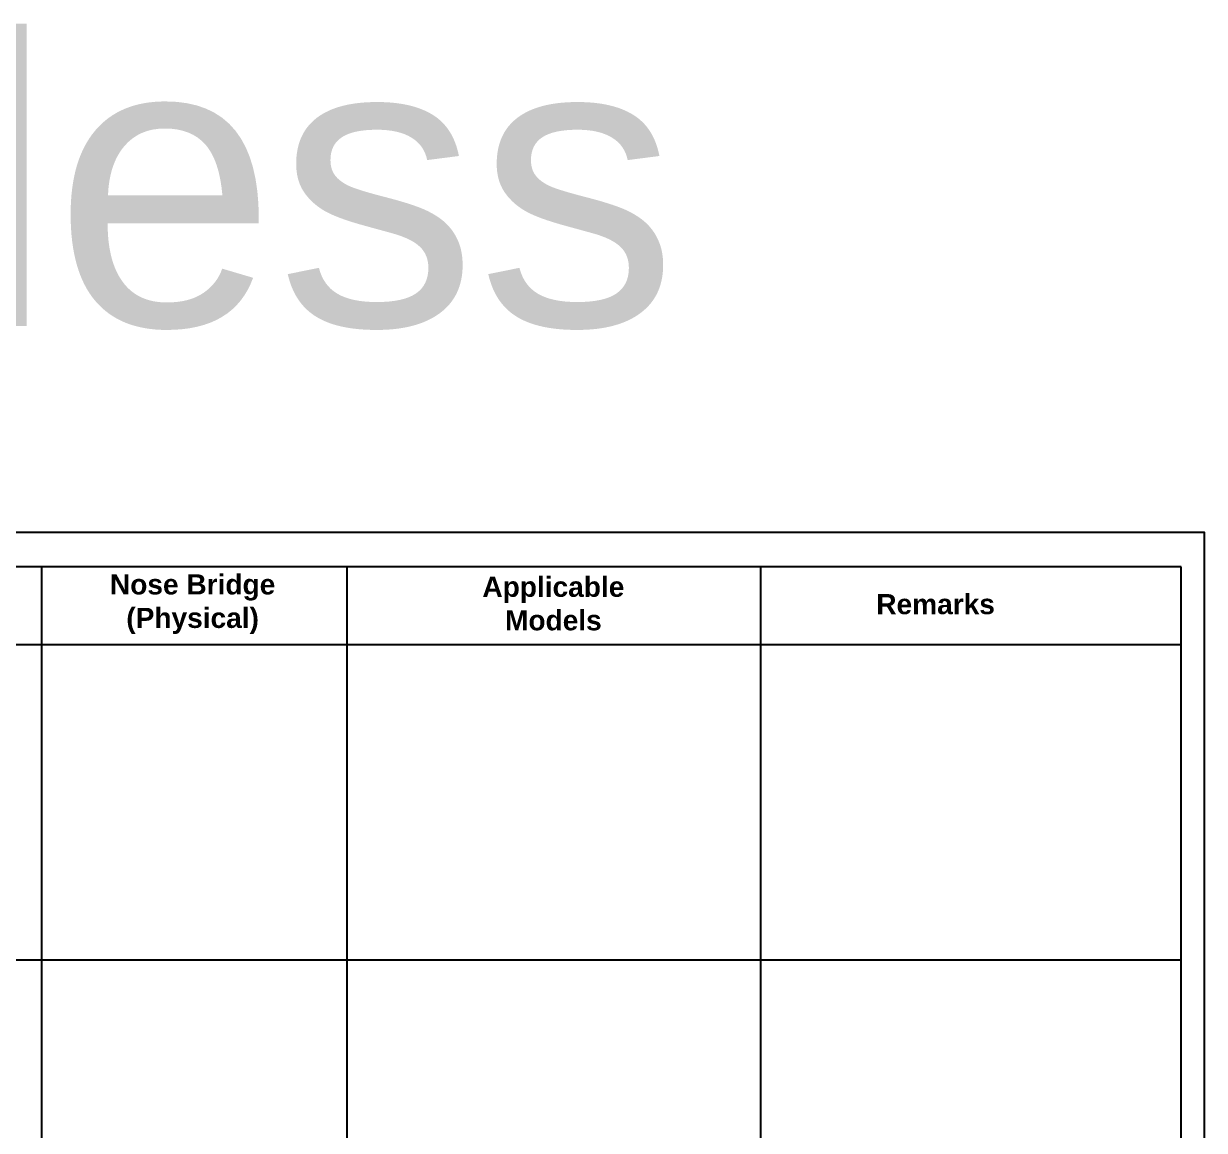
# Model space of a CAD drawing. Header units: inches. Extents: x 3613 to 8393, y -2205 to -794.
# Drawn here: x 7698.8 to 7904.5, y -992.8 to -800 of the extents above; entities that cross this region are included whole.
import ezdxf

# ---------------------------------------------------------------- set-up
doc = ezdxf.new("R2010")
doc.units = ezdxf.units.IN
doc.header["$MEASUREMENT"] = 0
doc.styles.get("Standard").update_dxf_attribs({"font": 'arial.ttf'})

msp = doc.modelspace()

# ---------------------------------------------------------------- linework, layer by layer
for p, q in [((7900.431, -894.646), (7491.175, -894.646)), ((7701.945, -894.646), (7701.945, -1150.606)), ((7755.092, -894.646), (7755.092, -1150.606)), ((7827.183, -894.646), (7827.183, -1150.606)), ((7900.431, -1181.386), (7900.431, -894.646)), ((7503.993, -908.139), (7900.431, -908.139)), ((7503.993, -963.101), (7900.431, -963.101))]:
    msp.add_line(p, q)
msp.add_lwpolyline([(7904.469, -1185.646), (7904.469, -888.646), (7484.469, -888.646), (7484.469, -1185.646)], close=True)

# ---------------------------------------------------------------- texts
at = {"color": 1, "insert": (7688.566, -828.012), "char_height": 50, "attachment_point": 5}
msp.add_mtext('Rimless', dxfattribs=at)
at = {"char_height": 3.5, "width": 34.34827, "attachment_point": 5}
for s, insert in [('{\\fArial|b1|i0|c0|p34;Nose Bridge (Physical)}', (7728.262, -901.141)), ('{\\fArial|b1|i0|c0|p34;Applicable Models}', (7791.09, -901.056)), ('{\\fArial|b1|i0|c0|p34;Remarks}', (7857.653, -901.161))]:
    msp.add_mtext(s, dxfattribs=dict(at, insert=insert))

doc.saveas('drawing.dxf')
